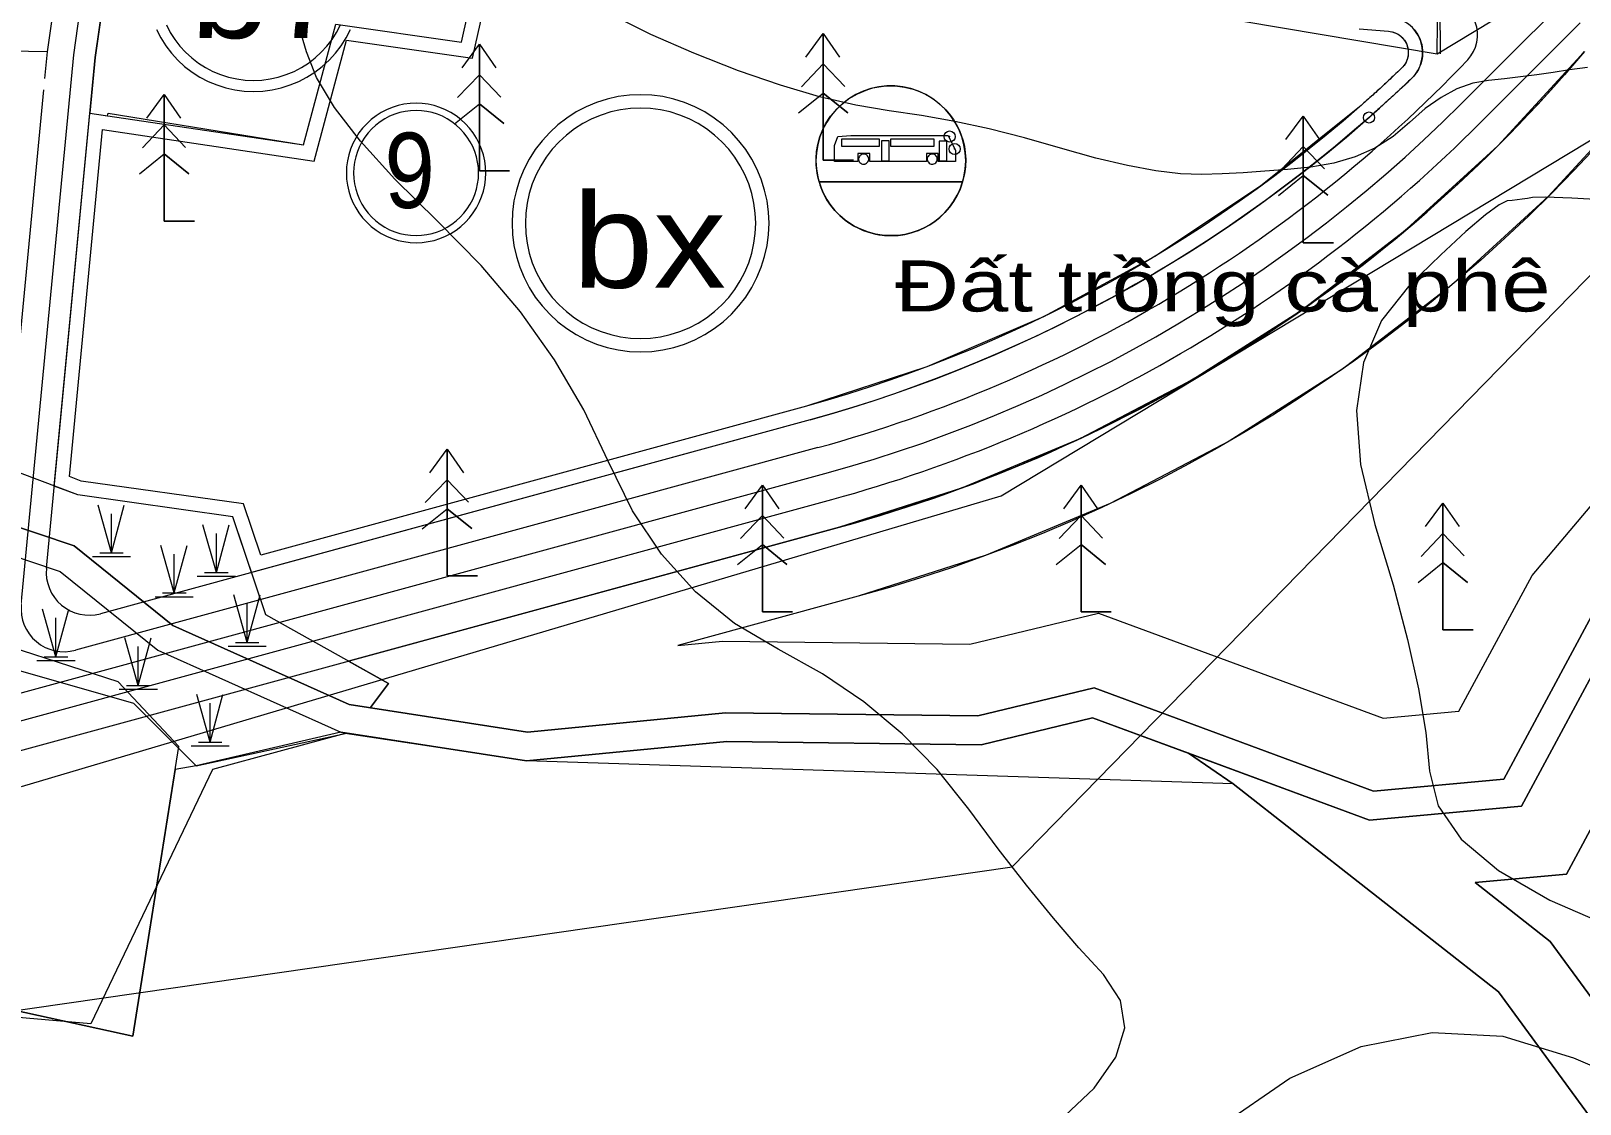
# Model space of a CAD drawing. Header units: metres. Extents: x 532950 to 537618, y 1849954 to 1853119.
# Drawn here: x 535865.4 to 536081.7, y 1851378.8 to 1851528.5 of the extents above; entities that cross this region are included whole.
import ezdxf

# ---------------------------------------------------------------- set-up
doc = ezdxf.new("R2010")
doc.units = ezdxf.units.M
doc.header["$LTSCALE"] = 3.1
doc.header["$PDMODE"] = 32
doc.header["$PDSIZE"] = 1.55
for name, color, linetype, lineweight in [('10', 7, 'Continuous', 13), ('11', 7, 'Continuous', 13), ('12', 7, 'Continuous', 13), ('17', 7, 'Continuous', 13), ('28', 7, 'Continuous', 13), ('38', 7, 'Continuous', 13), ('4', 7, 'Continuous', 13), ('44', 7, 'Continuous', 13), ('48', 7, 'Continuous', 13), ('50', 7, 'Continuous', 13), ('52', 7, 'Continuous', 13), ('53', 7, 'Continuous', 13), ('54', 7, 'Continuous', 13), ('55', 7, 'Continuous', 13), ('58', 7, 'Continuous', 13), ('9', 7, 'Continuous', 13)]:
    doc.layers.add(name, color=color, linetype=linetype, lineweight=lineweight)

msp = doc.modelspace()

# ---------------------------------------------------------------- linework, layer by layer
at = {"layer": '10'}
for points in [[(536089.93, 1851519.13), (536077.22, 1851505.34), (536063.38, 1851492.7), (536048.49, 1851481.29), (536032.69, 1851471.21), (536016.07, 1851462.52), (535998.76, 1851455.3), (535980.9, 1851449.59), (535955.73, 1851442.72), (535961.95, 1851443.32), (535996.46, 1851442.9), (536014.45, 1851447.25), (536054.15, 1851432.59), (536064.74, 1851433.55), (536074.95, 1851452.49), (536094.18, 1851475.21)], [(536083.94, 1851512.34), (536080.85, 1851509.04), (536077.68, 1851505.8), (536074.45, 1851502.63), (536071.15, 1851499.53), (536067.79, 1851496.5), (536064.37, 1851493.53), (536060.88, 1851490.64), (536057.34, 1851487.82), (536053.74, 1851485.08), (536050.08, 1851482.41), (536046.37, 1851479.82), (536042.6, 1851477.31), (536038.78, 1851474.87), (536034.92, 1851472.52), (536031, 1851470.24), (536027.04, 1851468.05), (536023.03, 1851465.94), (536018.98, 1851463.92), (536014.89, 1851461.98), (536010.76, 1851460.12), (536006.6, 1851458.35), (536002.39, 1851456.67), (535998.16, 1851455.07), (535993.89, 1851453.57), (535989.59, 1851452.15), (535985.26, 1851450.82), (535980.9, 1851449.59), (535955.73, 1851442.72), (535961.95, 1851443.32), (535996.46, 1851442.9), (536014.45, 1851447.25), (536054.15, 1851432.59), (536064.74, 1851433.55), (536074.95, 1851452.49), (536094.18, 1851475.21)]]:
    msp.add_lwpolyline(points, dxfattribs=at)
at = {"layer": '11'}
msp.add_line((535867.15, 1851520.25), (535858.98, 1851434.73), dxfattribs=at)
for points in [[(535782.21, 1851413.79), (535976.23, 1851466.71), (535979.68, 1851467.68), (535983.1, 1851468.72), (535986.51, 1851469.82), (535989.9, 1851470.97), (535993.27, 1851472.19), (535996.61, 1851473.47), (535999.93, 1851474.8), (536003.23, 1851476.2), (536006.5, 1851477.65), (536009.74, 1851479.17), (536012.96, 1851480.74), (536016.15, 1851482.36), (536019.31, 1851484.05), (536022.43, 1851485.79), (536025.53, 1851487.59), (536028.59, 1851489.44), (536031.62, 1851491.35), (536034.62, 1851493.31), (536037.58, 1851495.32), (536040.5, 1851497.39), (536043.39, 1851499.51), (536046.24, 1851501.68), (536049.04, 1851503.9), (536051.81, 1851506.17), (536054.54, 1851508.49), (536057.22, 1851510.85), (536059.87, 1851513.27), (536062.46, 1851515.73), (536065.02, 1851518.24), (536085.3, 1851538.52)], [(535867.65, 1851525.56), (535745.13, 1851527.71)]]:
    msp.add_lwpolyline(points, dxfattribs=at)
at = {"layer": '12'}
msp.add_lwpolyline([(536101.59, 1851368.58), (536077.5, 1851401.44), (536067.01, 1851409.66), (536079.75, 1851410.82), (536094.89, 1851438.9), (536102.47, 1851447.86), (536118.99, 1851443.1), (536132.16, 1851443.35), (536136.88, 1851417.29), (536171.68, 1851421.78), (536168.81, 1851444.06), (536208.96, 1851459.92), (536231.33, 1851477.12), (536247.41, 1851496.74), (536253.74, 1851532.17), (536258.92, 1851551.38), (536267.38, 1851562.64), (536295.47, 1851576.77), (536307.71, 1851583.23), (536303.75, 1851437.51), (536305.22, 1851243.54)], dxfattribs=at)
at = {"layer": '17'}
for points in [[(536315.23, 1851241.52), (536313.75, 1851437.42), (536318.18, 1851600.06), (536290.89, 1851585.66), (536260.8, 1851570.52), (536249.77, 1851555.85), (536243.97, 1851534.36), (536238.02, 1851501.06), (536224.33, 1851484.35), (536203.98, 1851468.71), (536166.75, 1851454), (536157.46, 1851453.83), (536160.48, 1851430.42), (536145.02, 1851428.42), (536140.48, 1851453.51), (536120.3, 1851453.13), (536099.01, 1851459.26), (536086.58, 1851444.56), (536073.5, 1851420.29), (536052.27, 1851418.36), (536027.01, 1851427.69), (536033.25, 1851423.42), (536070.25, 1851394.42), (536092.25, 1851364.42)], [(536305.22, 1851243.54), (536303.75, 1851437.51), (536307.71, 1851583.23), (536295.47, 1851576.77), (536267.38, 1851562.64), (536258.92, 1851551.38), (536253.74, 1851532.17), (536247.41, 1851496.74), (536231.33, 1851477.12), (536208.96, 1851459.92), (536168.81, 1851444.06), (536171.68, 1851421.78), (536136.88, 1851417.29), (536132.16, 1851443.35), (536118.99, 1851443.1), (536102.47, 1851447.86), (536094.89, 1851438.9), (536079.75, 1851410.82), (536067.01, 1851409.66), (536077.5, 1851401.44), (536101.59, 1851368.58)], [(536082.29, 1851525.59), (536070.17, 1851512.43), (536056.96, 1851500.37), (536042.76, 1851489.48), (536027.68, 1851479.86), (536011.82, 1851471.57), (535995.31, 1851464.68), (535978.27, 1851459.24), (535909.72, 1851440.54), (535915.3, 1851437.4), (535912.82, 1851434.05), (535934.71, 1851430.65), (535962.37, 1851433.32), (535997.59, 1851432.89), (536013.84, 1851436.81), (536052.81, 1851422.42), (536071, 1851424.08), (536083.26, 1851446.82)], [(536089.93, 1851519.13), (536077.22, 1851505.34), (536063.38, 1851492.7), (536048.49, 1851481.29), (536032.69, 1851471.21), (536016.07, 1851462.52), (535998.76, 1851455.3), (535980.9, 1851449.59), (535955.73, 1851442.72), (535961.95, 1851443.32), (535996.46, 1851442.9), (536014.45, 1851447.25), (536054.15, 1851432.59), (536064.74, 1851433.55), (536074.95, 1851452.49), (536094.18, 1851475.21)]]:
    msp.add_lwpolyline(points, dxfattribs=at)
at = {"layer": '28'}
msp.add_lwpolyline([(536101.59, 1851368.58), (536077.5, 1851401.44), (536067.01, 1851409.66), (536079.75, 1851410.82), (536094.89, 1851438.9), (536102.47, 1851447.86), (536118.99, 1851443.1), (536132.16, 1851443.35), (536136.88, 1851417.29), (536171.68, 1851421.78), (536168.81, 1851444.06), (536208.96, 1851459.92), (536231.33, 1851477.12), (536247.41, 1851496.74), (536253.74, 1851532.17), (536258.92, 1851551.38), (536267.38, 1851562.64), (536295.47, 1851576.77), (536307.71, 1851583.23), (536303.75, 1851437.51), (536305.22, 1851243.54)], dxfattribs=at)
at = {"layer": '38'}
for p, q in [((535993.43, 1851513.89), (535994.45, 1851511.77)), ((535975.42, 1851507.4), (535995.47, 1851507.4))]:
    msp.add_line(p, q, dxfattribs=at)
for points in [[(535974.99, 1851510.35), (535975.05, 1851509.22), (535975.24, 1851508.1), (535975.54, 1851507.01), (535975.96, 1851505.96), (535976.49, 1851504.96), (535977.12, 1851504.02), (535977.86, 1851503.16), (535978.68, 1851502.38), (535979.58, 1851501.7), (535980.55, 1851501.11), (535981.58, 1851500.64), (535982.65, 1851500.28), (535983.75, 1851500.03), (535984.88, 1851499.91), (535986.01, 1851499.91), (535987.14, 1851500.03), (535988.24, 1851500.28), (535989.31, 1851500.64), (535990.34, 1851501.11), (535991.31, 1851501.7), (535992.21, 1851502.38), (535993.03, 1851503.16), (535993.77, 1851504.02), (535994.4, 1851504.96), (535994.93, 1851505.96), (535995.35, 1851507.01), (535995.65, 1851508.1), (535995.84, 1851509.22), (535995.9, 1851510.35), (535995.84, 1851511.48), (535995.65, 1851512.59), (535995.35, 1851513.69), (535994.93, 1851514.74), (535994.4, 1851515.74), (535993.77, 1851516.67), (535993.03, 1851517.54), (535992.21, 1851518.31), (535991.31, 1851519), (535990.34, 1851519.58), (535989.31, 1851520.06), (535988.24, 1851520.42), (535987.14, 1851520.66), (535986.01, 1851520.78), (535984.88, 1851520.78), (535983.75, 1851520.66), (535982.65, 1851520.42), (535981.58, 1851520.06), (535980.55, 1851519.58), (535979.58, 1851519), (535978.68, 1851518.31), (535977.86, 1851517.54), (535977.12, 1851516.67), (535976.49, 1851515.74), (535975.96, 1851514.74), (535975.54, 1851513.69), (535975.24, 1851512.59), (535975.05, 1851511.48)], [(535978.52, 1851518.17), (535979.53, 1851518.97), (535980.77, 1851519.69), (535982.23, 1851520.29), (535982.95, 1851520.5), (535983.77, 1851520.66), (535984.41, 1851520.75), (535985.45, 1851520.8), (535986.39, 1851520.76), (535987.36, 1851520.62), (535988.57, 1851520.32), (535989.19, 1851520.11), (535990.26, 1851519.62), (535990.82, 1851519.31), (535991.67, 1851518.75), (535992.34, 1851518.2), (535993.13, 1851517.43), (535993.6, 1851516.88), (535994.17, 1851516.1), (535994.57, 1851515.45), (535994.98, 1851514.64), (535995.22, 1851514.04), (535995.53, 1851513.11), (535995.71, 1851512.32), (535995.83, 1851511.52), (535995.9, 1851510.56), (535995.86, 1851509.52), (535995.73, 1851508.5), (535995.47, 1851507.4), (535995.06, 1851506.25), (535994.72, 1851505.53), (535994.21, 1851504.65), (535993.63, 1851503.85), (535992.98, 1851503.11), (535992.3, 1851502.45), (535991.57, 1851501.88), (535990.89, 1851501.43), (535989.99, 1851500.94), (535989.24, 1851500.61), (535988.26, 1851500.28), (535987.38, 1851500.08), (535986.45, 1851499.94), (535985.45, 1851499.9), (535984.56, 1851499.93), (535983.3, 1851500.12), (535982.2, 1851500.41), (535980.93, 1851500.92), (535980.22, 1851501.29), (535979.09, 1851502.05), (535978.31, 1851502.71), (535977.63, 1851503.4), (535977.06, 1851504.11), (535976.52, 1851504.91), (535976.01, 1851505.85), (535975.7, 1851506.57), (535975.28, 1851507.91), (535975.14, 1851508.62), (535975.01, 1851509.8), (535975, 1851510.71), (535975.07, 1851511.63), (535975.25, 1851512.63), (535975.55, 1851513.7), (535975.95, 1851514.71), (535976.34, 1851515.48), (535977.04, 1851516.56), (535977.7, 1851517.37)], [(535978.55, 1851513.37), (535978.55, 1851512.37), (535983.84, 1851512.37), (535983.84, 1851513.37)], [(535984.12, 1851513.11), (535984.12, 1851510.34), (535985.2, 1851510.34), (535985.2, 1851513.11)], [(535985.39, 1851513.37), (535985.39, 1851512.37), (535991.49, 1851512.37), (535991.49, 1851513.37)], [(535992.21, 1851513.1), (535992.21, 1851510.34), (535993.28, 1851510.34), (535993.28, 1851513.1)], [(535981.91, 1851509.92), (535982.04, 1851509.99), (535982.16, 1851510.09), (535982.25, 1851510.2), (535982.31, 1851510.34), (535982.35, 1851510.48), (535982.35, 1851510.63), (535982.33, 1851510.77), (535982.27, 1851510.91), (535982.19, 1851511.03), (535982.08, 1851511.14), (535981.95, 1851511.21), (535981.81, 1851511.26), (535981.66, 1851511.28), (535981.52, 1851511.27), (535981.37, 1851511.22), (535981.25, 1851511.15), (535981.13, 1851511.05), (535981.05, 1851510.93), (535980.98, 1851510.8), (535980.95, 1851510.65), (535980.95, 1851510.5), (535980.98, 1851510.36), (535981.04, 1851510.22), (535981.13, 1851510.1), (535981.24, 1851510.01), (535981.37, 1851509.93), (535981.51, 1851509.89), (535981.66, 1851509.87), (535981.81, 1851509.89), (535981.81, 1851509.89), (535981.81, 1851509.89), (535981.82, 1851509.89), (535981.82, 1851509.89), (535981.83, 1851509.9), (535981.83, 1851509.9), (535981.83, 1851509.9), (535981.84, 1851509.9), (535981.84, 1851509.9), (535981.84, 1851509.9), (535981.85, 1851509.9), (535981.85, 1851509.9), (535981.85, 1851509.9), (535981.86, 1851509.9), (535981.86, 1851509.91), (535981.86, 1851509.91), (535981.87, 1851509.91), (535981.87, 1851509.91), (535981.88, 1851509.91), (535981.88, 1851509.91), (535981.88, 1851509.91), (535981.89, 1851509.91), (535981.89, 1851509.92), (535981.89, 1851509.92), (535981.9, 1851509.92), (535981.9, 1851509.92), (535981.9, 1851509.92), (535981.91, 1851509.92)], [(535991.31, 1851509.88), (535991.46, 1851509.91), (535991.59, 1851509.97), (535991.71, 1851510.06), (535991.81, 1851510.18), (535991.88, 1851510.31), (535991.92, 1851510.45), (535991.93, 1851510.6), (535991.91, 1851510.74), (535991.86, 1851510.88), (535991.78, 1851511.01), (535991.68, 1851511.12), (535991.56, 1851511.2), (535991.42, 1851511.25), (535991.27, 1851511.28), (535991.12, 1851511.27), (535990.98, 1851511.23), (535990.85, 1851511.17), (535990.73, 1851511.07), (535990.64, 1851510.96), (535990.57, 1851510.83), (535990.53, 1851510.68), (535990.53, 1851510.53), (535990.55, 1851510.39), (535990.61, 1851510.25), (535990.69, 1851510.13), (535990.8, 1851510.02), (535990.92, 1851509.94), (535991.06, 1851509.89), (535991.21, 1851509.87), (535991.21, 1851509.87), (535991.22, 1851509.87), (535991.22, 1851509.87), (535991.22, 1851509.87), (535991.23, 1851509.87), (535991.23, 1851509.87), (535991.23, 1851509.87), (535991.24, 1851509.87), (535991.24, 1851509.87), (535991.24, 1851509.87), (535991.25, 1851509.87), (535991.25, 1851509.87), (535991.26, 1851509.87), (535991.26, 1851509.87), (535991.26, 1851509.87), (535991.27, 1851509.87), (535991.27, 1851509.87), (535991.27, 1851509.87), (535991.28, 1851509.88), (535991.28, 1851509.88), (535991.28, 1851509.88), (535991.29, 1851509.88), (535991.29, 1851509.88), (535991.29, 1851509.88), (535991.3, 1851509.88), (535991.3, 1851509.88), (535991.3, 1851509.88), (535991.31, 1851509.88)], [(535994.21, 1851504.65), (535994.72, 1851505.53), (535995.06, 1851506.25), (535995.47, 1851507.4), (535975.44, 1851507.4), (535975.7, 1851506.57), (535976.01, 1851505.85), (535976.52, 1851504.91), (535977.06, 1851504.11), (535977.63, 1851503.4), (535978.31, 1851502.71), (535979.09, 1851502.05), (535980.22, 1851501.29), (535980.93, 1851500.92), (535982.2, 1851500.41), (535983.3, 1851500.12), (535984.56, 1851499.93), (535985.45, 1851499.9), (535986.45, 1851499.94), (535987.38, 1851500.08), (535988.26, 1851500.28), (535989.24, 1851500.61), (535989.99, 1851500.94), (535990.89, 1851501.43), (535991.57, 1851501.88), (535992.3, 1851502.45), (535992.98, 1851503.11), (535993.63, 1851503.85)], [(535994.21, 1851504.65), (535994.72, 1851505.53), (535995.06, 1851506.25), (535995.47, 1851507.4), (535975.44, 1851507.4), (535975.7, 1851506.57), (535976.01, 1851505.85), (535976.52, 1851504.91), (535977.06, 1851504.11), (535977.63, 1851503.4), (535978.31, 1851502.71), (535979.09, 1851502.05), (535980.22, 1851501.29), (535980.93, 1851500.92), (535982.2, 1851500.41), (535983.3, 1851500.12), (535984.56, 1851499.93), (535985.45, 1851499.9), (535986.45, 1851499.94), (535987.38, 1851500.08), (535988.26, 1851500.28), (535989.24, 1851500.61), (535989.99, 1851500.94), (535990.89, 1851501.43), (535991.57, 1851501.88), (535992.3, 1851502.45), (535992.98, 1851503.11), (535993.63, 1851503.85)]]:
    msp.add_lwpolyline(points, close=True, dxfattribs=at)
for points in [[(535980.83, 1851510.26), (535977.57, 1851510.26), (535977.57, 1851512.47), (535978.05, 1851513.73), (535979.85, 1851513.89), (535993.43, 1851513.89)], [(535994.45, 1851511.77), (535994.45, 1851510.26), (535992.07, 1851510.26), (535992.07, 1851511.36), (535990.4, 1851511.36), (535990.4, 1851510.26), (535982.5, 1851510.26), (535982.5, 1851511.36), (535980.83, 1851511.36), (535980.83, 1851510.26)]]:
    msp.add_lwpolyline(points, dxfattribs=at)
for p in [(535993.65, 1851513.73), (535994.34, 1851511.99)]:
    msp.add_point(p, dxfattribs=at)
at = {"layer": '4'}
for points in [[(535840.75, 1851462.72), (535869.5, 1851453.04), (535883.1, 1851442.07), (535908.67, 1851430.64), (535934.6, 1851426.62), (535962.54, 1851429.31), (535998.04, 1851428.88), (536013.59, 1851432.64), (536052.27, 1851418.36), (536073.5, 1851420.29), (536086.58, 1851444.56), (536099.01, 1851459.26), (536120.3, 1851453.13), (536166.75, 1851454), (536203.98, 1851468.71), (536224.33, 1851484.35), (536238.02, 1851501.06), (536243.97, 1851534.36), (536249.77, 1851555.85), (536260.8, 1851570.52), (536290.89, 1851585.66), (536318.18, 1851600.06), (536316.31, 1851603.6), (536318.18, 1851600.06)], [(536221.53, 1851487.24), (536201.99, 1851472.22), (536183.97, 1851465.11), (536165.95, 1851457.99), (536143.39, 1851457.56), (536120.83, 1851457.14), (536097.63, 1851463.82), (536083.26, 1851446.82), (536071, 1851424.08), (536052.81, 1851422.42), (536033.32, 1851429.62), (536013.84, 1851436.81), (535997.59, 1851432.89), (535962.37, 1851433.32), (535934.71, 1851430.65), (535909.81, 1851434.51), (535885.21, 1851445.51), (535871.45, 1851456.61), (535841.38, 1851466.73)]]:
    msp.add_lwpolyline(points, dxfattribs=at)
at = {"layer": '44'}
msp.add_lwpolyline([(535773.25, 1850864.92), (535903.25, 1850946.42), (536051.25, 1851044.92), (536162.74, 1851108.23), (536172.75, 1851158.92), (536191.19, 1851197.2), (536105.25, 1851238.42), (536081.75, 1851256.92), (536085.25, 1851276.42), (536099.25, 1851330.92), (536092.25, 1851364.42), (536070.25, 1851394.42), (536033.25, 1851423.42), (536027.01, 1851427.69), (536013.59, 1851432.64), (535998.04, 1851428.88), (535962.54, 1851429.31), (535934.6, 1851426.62), (535908.67, 1851430.64), (535888.47, 1851425.95), (535885.54, 1851425.42), (535879.64, 1851388.24), (535843.04, 1851396.21)], dxfattribs=at)
at = {"layer": '48'}
for points in [[(535864.1, 1851423.04), (536000.85, 1851463.59), (536121.01, 1851536.11), (536159.04, 1851583.93), (536135.62, 1851789.72), (535515.37, 1851926.72)], [(536050.8, 1851528.73), (536054.91, 1851528.43), (536055.17, 1851528.39), (536055.43, 1851528.34), (536055.68, 1851528.26), (536055.93, 1851528.16), (536056.17, 1851528.04), (536056.39, 1851527.9), (536056.6, 1851527.74), (536056.8, 1851527.56), (536056.98, 1851527.36), (536057.14, 1851527.15), (536057.28, 1851526.93), (536057.41, 1851526.69), (536057.51, 1851526.44), (536057.58, 1851526.19), (536057.64, 1851525.93), (536057.67, 1851525.67), (536057.68, 1851525.4), (536057.67, 1851525.14), (536057.63, 1851524.87), (536057.57, 1851524.61), (536057.48, 1851524.36), (536057.38, 1851524.12), (536057.25, 1851523.88), (536057.1, 1851523.66), (536056.94, 1851523.46), (536056.75, 1851523.26), (536053.84, 1851520.54), (536050.87, 1851517.88), (536037.07, 1851506.8), (536022.32, 1851497.01), (536006.75, 1851488.59), (535990.49, 1851481.61), (535973.66, 1851476.12), (535897.49, 1851455.34), (535895.08, 1851462.47), (535872.43, 1851465.67), (535870.79, 1851466.29), (535875.41, 1851514.7), (535904.93, 1851510.31), (535909.45, 1851527.18), (535927.04, 1851524.64), (535931.92, 1851546.36)], [(535875.41, 1851514.7), (535904.93, 1851510.31), (535909.45, 1851527.18), (535927.04, 1851524.64), (535931.92, 1851546.36)], [(536050.8, 1851528.73), (536054.91, 1851528.43), (536055.14, 1851528.4), (536055.38, 1851528.35), (536055.61, 1851528.29), (536055.83, 1851528.21), (536056.05, 1851528.11), (536056.25, 1851527.99), (536056.45, 1851527.86), (536056.64, 1851527.71), (536056.81, 1851527.55), (536056.97, 1851527.37), (536057.12, 1851527.18), (536057.25, 1851526.98), (536057.37, 1851526.77), (536057.46, 1851526.56), (536057.54, 1851526.33), (536057.61, 1851526.1), (536057.65, 1851525.87), (536057.68, 1851525.63), (536057.68, 1851525.39), (536057.67, 1851525.15), (536057.64, 1851524.92), (536057.59, 1851524.68), (536057.52, 1851524.46), (536057.43, 1851524.23), (536057.33, 1851524.02), (536057.21, 1851523.81), (536057.07, 1851523.62), (536056.92, 1851523.44), (536056.75, 1851523.26), (536056.55, 1851523.07), (536056.35, 1851522.88), (536056.15, 1851522.7), (536055.96, 1851522.51), (536055.75, 1851522.32), (536055.55, 1851522.13), (536055.35, 1851521.94), (536055.15, 1851521.75), (536054.95, 1851521.57), (536054.75, 1851521.38), (536054.55, 1851521.19), (536054.35, 1851521.01), (536054.14, 1851520.82), (536053.94, 1851520.63), (536053.74, 1851520.45), (536053.54, 1851520.26), (536053.33, 1851520.08), (536053.13, 1851519.89), (536052.93, 1851519.71), (536052.72, 1851519.52), (536052.52, 1851519.34), (536052.31, 1851519.16), (536052.11, 1851518.97), (536051.9, 1851518.79), (536051.7, 1851518.61), (536051.49, 1851518.43), (536051.29, 1851518.24), (536051.08, 1851518.06), (536050.87, 1851517.88), (536048.57, 1851515.88), (536046.23, 1851513.92), (536043.86, 1851511.99), (536041.46, 1851510.11), (536039.03, 1851508.26), (536036.58, 1851506.44)], [(536036.58, 1851506.44), (536034.09, 1851504.67), (536031.58, 1851502.93), (536029.04, 1851501.24), (536026.48, 1851499.58), (536023.89, 1851497.96), (536021.27, 1851496.39), (536018.63, 1851494.85), (536015.97, 1851493.36), (536013.29, 1851491.91), (536010.58, 1851490.5), (536007.85, 1851489.13), (536005.1, 1851487.8), (536002.33, 1851486.52), (535999.54, 1851485.28), (535996.73, 1851484.08), (535993.9, 1851482.93), (535991.06, 1851481.82), (535988.2, 1851480.76), (535985.32, 1851479.74), (535982.43, 1851478.77), (535979.52, 1851477.84), (535976.6, 1851476.96), (535973.66, 1851476.12), (535897.49, 1851455.34), (535895.08, 1851462.47), (535872.43, 1851465.67), (535870.79, 1851466.29), (535875.41, 1851514.7)]]:
    msp.add_lwpolyline(points, dxfattribs=at)
at = {"layer": '50'}
msp.add_lwpolyline([(535877.78, 1851548.67), (535874.36, 1851524.76), (535873.62, 1851516.99), (535876.1, 1851516.62), (535876.2, 1851516.99), (535903.46, 1851512.55), (535907.98, 1851529.42), (535925.49, 1851526.88), (535929.95, 1851546.71)], dxfattribs=at)
at = {"layer": '52'}
for p, q in [((535871.38, 1851525.11), (535875.24, 1851552.14)), ((536067.67, 1851515.59), (536081.65, 1851529.57)), ((535864.06, 1851448.42), (535871.38, 1851525.11)), ((535975.24, 1851470.33), (535871.61, 1851442.06)), ((535783.89, 1851410.36), (535977.22, 1851463.09))]:
    msp.add_line(p, q, dxfattribs=at)
for centre, radius, start, end in [((536062.36, 1851527.87), 5, 316.2731, 85.707), ((535922.95, 1851661.22), 197.92, 285.3212, 316.2731), ((535923.6, 1851659.66), 203.75, 285.2579, 315), ((535870.03, 1851447.85), 6, 174.5475, 285.2579)]:
    msp.add_arc(centre, radius, start, end, dxfattribs=at)
at = {"layer": '53'}
for p, q in [((535874.36, 1851524.76), (535877.78, 1851548.67)), ((535867.56, 1851453.52), (535874.36, 1851524.76)), ((535974.19, 1851474.19), (535875.11, 1851447.16)), ((535785.68, 1851406.7), (535978.27, 1851459.24))]:
    msp.add_line(p, q, dxfattribs=at)
for points in [[(535877.78, 1851548.67), (535874.36, 1851524.76), (535873.62, 1851516.99), (535903.46, 1851512.55), (535907.98, 1851529.42), (535925.49, 1851526.88), (535929.95, 1851546.71)], [(535873.62, 1851516.99), (535903.46, 1851512.55), (535907.98, 1851529.42), (535925.49, 1851526.88), (535929.95, 1851546.71)], [(536058.5, 1851528.66), (536058.75, 1851528.35), (536058.96, 1851528.01), (536059.16, 1851527.67), (536059.32, 1851527.3), (536059.45, 1851526.93), (536059.56, 1851526.55), (536059.63, 1851526.16), (536059.67, 1851525.76), (536059.68, 1851525.36), (536059.66, 1851524.97), (536059.61, 1851524.57), (536059.52, 1851524.19), (536059.41, 1851523.8), (536059.26, 1851523.43), (536059.09, 1851523.08), (536058.89, 1851522.73), (536058.66, 1851522.41), (536058.41, 1851522.1), (536058.13, 1851521.82), (536057.93, 1851521.63), (536057.73, 1851521.43), (536057.53, 1851521.24), (536057.33, 1851521.05), (536057.13, 1851520.86), (536056.92, 1851520.67), (536056.72, 1851520.48)], [(536082.29, 1851525.59), (536079.47, 1851522.32), (536076.58, 1851519.11), (536073.63, 1851515.96), (536070.61, 1851512.87), (536067.52, 1851509.84), (536064.38, 1851506.88), (536061.17, 1851503.99), (536057.9, 1851501.16), (536054.58, 1851498.4), (536051.2, 1851495.72), (536047.76, 1851493.1)], [(536056.72, 1851520.48), (536056.52, 1851520.29), (536056.31, 1851520.1), (536056.11, 1851519.91), (536055.91, 1851519.73), (536055.7, 1851519.54), (536055.5, 1851519.35), (536055.29, 1851519.16), (536055.09, 1851518.97), (536054.88, 1851518.79), (536054.68, 1851518.6), (536054.47, 1851518.41), (536054.27, 1851518.23), (536054.06, 1851518.04), (536053.86, 1851517.85), (536053.65, 1851517.67), (536053.44, 1851517.48), (536053.23, 1851517.3), (536053.03, 1851517.11), (536052.82, 1851516.93), (536052.61, 1851516.74), (536052.4, 1851516.56), (536052.2, 1851516.38), (536049.86, 1851514.36), (536047.5, 1851512.38), (536045.11, 1851510.43), (536042.68, 1851508.52), (536040.23, 1851506.65), (536037.75, 1851504.82), (536035.24, 1851503.03), (536032.7, 1851501.28), (536030.14, 1851499.56), (536027.55, 1851497.89), (536024.93, 1851496.26), (536022.29, 1851494.67), (536019.62, 1851493.11), (536016.94, 1851491.61), (536014.22, 1851490.14), (536011.49, 1851488.71), (536008.73, 1851487.33), (536005.95, 1851485.99), (536003.15, 1851484.7), (536000.33, 1851483.44), (535997.5, 1851482.24), (535994.64, 1851481.07), (535991.77, 1851479.95), (535988.88, 1851478.88), (535985.97, 1851477.85), (535983.05, 1851476.87), (535980.11, 1851475.93), (535977.16, 1851475.04), (535974.19, 1851474.19), (535896.2, 1851452.92), (535893.58, 1851460.67), (535871.93, 1851463.73), (535868.65, 1851464.96), (535873.62, 1851516.99)], [(536047.76, 1851493.1), (536044.27, 1851490.55), (536040.73, 1851488.08), (536037.14, 1851485.68), (536033.49, 1851483.36), (536029.8, 1851481.11), (536026.07, 1851478.94), (536022.29, 1851476.85), (536018.47, 1851474.84), (536014.6, 1851472.91), (536010.7, 1851471.05), (536006.76, 1851469.28), (536002.78, 1851467.6), (535998.77, 1851465.99), (535994.73, 1851464.47), (535990.66, 1851463.03), (535986.56, 1851461.68), (535982.43, 1851460.42), (535978.27, 1851459.24), (535909.72, 1851440.54), (535915.3, 1851437.4), (535912.82, 1851434.05), (535934.71, 1851430.65), (535962.37, 1851433.32), (535997.59, 1851432.89), (536013.84, 1851436.81), (536052.81, 1851422.42), (536071, 1851424.08), (536083.26, 1851446.82)]]:
    msp.add_lwpolyline(points, dxfattribs=at)
for centre, radius, start, end in [((536054.68, 1851525.43), 5, 313.654, 85.707), ((535923.6, 1851659.66), 207.75, 285.2579, 319.8069), ((535921.24, 1851665.3), 198.31, 285.4863, 313.654), ((535873.53, 1851452.95), 6, 174.5475, 285.2579)]:
    msp.add_arc(centre, radius, start, end, dxfattribs=at)
msp.add_point((536052.2, 1851516.38), dxfattribs=at)
at = {"layer": '54'}
msp.add_lwpolyline([(535873.54, 1851566.74), (535867.65, 1851525.56), (535867.3, 1851521.81)], dxfattribs=at)
at = {"layer": '55'}
for p, q in [((536061.7, 1851525.26), (536110.63, 1851554.83)), ((536061.7, 1851525.26), (536110.63, 1851554.83)), ((535928.02, 1851526.59), (535928.02, 1851508.92)), ((535976.02, 1851528.09), (535976.02, 1851510.42)), ((535924.96, 1851519.15), (535928.02, 1851522.35)), ((535931, 1851519.21), (535928.02, 1851522.35)), ((535972.96, 1851520.65), (535976.02, 1851523.85)), ((535979, 1851520.71), (535976.02, 1851523.85)), ((535884.02, 1851519.59), (535884.02, 1851501.92)), ((535972.54, 1851517.02), (535976.02, 1851519.8)), ((535979.43, 1851517.03), (535976.02, 1851519.8)), ((535924.54, 1851515.52), (535928.02, 1851518.3)), ((535931.43, 1851515.53), (535928.02, 1851518.3)), ((535880.96, 1851512.15), (535884.02, 1851515.35)), ((535887, 1851512.21), (535884.02, 1851515.35)), ((536043.02, 1851516.59), (536043.02, 1851498.92)), ((535880.54, 1851508.52), (535884.02, 1851511.3)), ((535887.43, 1851508.53), (535884.02, 1851511.3)), ((536039.96, 1851509.15), (536043.02, 1851512.35)), ((536046, 1851509.21), (536043.02, 1851512.35)), ((535928.02, 1851508.92), (535932.22, 1851508.92)), ((535976.02, 1851510.42), (535980.22, 1851510.42)), ((536039.54, 1851505.52), (536043.02, 1851508.3)), ((536046.43, 1851505.53), (536043.02, 1851508.3)), ((535884.02, 1851501.92), (535888.22, 1851501.92)), ((536043.02, 1851498.92), (536047.22, 1851498.92)), ((535923.52, 1851470.09), (535923.52, 1851452.42)), ((535920.46, 1851462.65), (535923.52, 1851465.85)), ((535926.5, 1851462.71), (535923.52, 1851465.85)), ((535967.52, 1851465.09), (535967.52, 1851447.42)), ((536012.02, 1851465.09), (536012.02, 1851447.42)), ((535876.65, 1851455.64), (535874.79, 1851462.29)), ((535876.65, 1851455.64), (535878.44, 1851462.29)), ((535920.04, 1851459.02), (535923.52, 1851461.8)), ((535926.93, 1851459.03), (535923.52, 1851461.8)), ((536062.52, 1851462.59), (536062.52, 1851444.92)), ((535876.65, 1851455.64), (535876.65, 1851461.07)), ((535891.29, 1851452.92), (535889.42, 1851459.56)), ((535891.29, 1851452.92), (535893.07, 1851459.56)), ((535964.46, 1851457.65), (535967.52, 1851460.85)), ((535970.5, 1851457.71), (535967.52, 1851460.85)), ((536008.96, 1851457.65), (536012.02, 1851460.85)), ((536015, 1851457.71), (536012.02, 1851460.85)), ((535891.29, 1851452.92), (535891.29, 1851458.35)), ((536059.46, 1851455.15), (536062.52, 1851458.35)), ((536065.5, 1851455.21), (536062.52, 1851458.35)), ((535873.98, 1851455.13), (535879.32, 1851455.13)), ((535875.01, 1851455.64), (535878.3, 1851455.64)), ((535885.4, 1851450.05), (535883.54, 1851456.69)), ((535885.4, 1851450.05), (535887.19, 1851456.69)), ((535885.4, 1851450.05), (535885.4, 1851455.48)), ((535964.04, 1851454.02), (535967.52, 1851456.8)), ((535970.93, 1851454.03), (535967.52, 1851456.8)), ((536008.54, 1851454.02), (536012.02, 1851456.8)), ((536015.43, 1851454.03), (536012.02, 1851456.8)), ((535889.64, 1851452.92), (535892.93, 1851452.92)), ((536059.04, 1851451.52), (536062.52, 1851454.3)), ((536065.93, 1851451.53), (536062.52, 1851454.3)), ((535888.61, 1851452.4), (535893.95, 1851452.4)), ((535923.52, 1851452.42), (535927.72, 1851452.42)), ((535882.73, 1851449.53), (535888.07, 1851449.53)), ((535883.76, 1851450.05), (535887.05, 1851450.05)), ((535895.59, 1851443.16), (535893.73, 1851449.81)), ((535895.59, 1851443.16), (535897.38, 1851449.81)), ((535895.59, 1851443.16), (535895.59, 1851448.59)), ((535868.9, 1851441.16), (535867.04, 1851447.8)), ((535868.9, 1851441.16), (535870.69, 1851447.8)), ((535868.9, 1851441.16), (535868.9, 1851446.59)), ((535967.52, 1851447.42), (535971.72, 1851447.42)), ((536012.02, 1851447.42), (536016.22, 1851447.42)), ((536062.52, 1851444.92), (536066.72, 1851444.92)), ((535880.38, 1851437.14), (535878.52, 1851443.79)), ((535880.38, 1851437.14), (535882.17, 1851443.79)), ((535880.38, 1851437.14), (535880.38, 1851442.57)), ((535892.92, 1851442.65), (535898.26, 1851442.65)), ((535893.95, 1851443.16), (535897.24, 1851443.16)), ((535866.23, 1851440.64), (535871.57, 1851440.64)), ((535867.26, 1851441.16), (535870.55, 1851441.16)), ((535877.71, 1851436.63), (535883.05, 1851436.63)), ((535878.74, 1851437.14), (535882.03, 1851437.14)), ((535890.43, 1851429.25), (535888.56, 1851435.9)), ((535890.43, 1851429.25), (535892.21, 1851435.9)), ((535890.43, 1851429.25), (535890.43, 1851434.68)), ((535887.75, 1851428.74), (535893.09, 1851428.74)), ((535888.78, 1851429.25), (535892.07, 1851429.25))]:
    msp.add_line(p, q, dxfattribs=at)
msp.add_lwpolyline([(534435.03, 1852302.36), (534325.72, 1852049.19), (534353.84, 1851932.14), (534451.76, 1851760.49), (534494.46, 1851609.32), (534521.83, 1851454.43), (534874.06, 1851297.73), (534980.01, 1851227.29), (535025.25, 1851130.42), (535137.96, 1851046.53), (535351.9, 1851022.3), (535580.64, 1851242.44), (535635.18, 1851288.02), (535713.41, 1851370.26), (536002.4, 1851411.83), (536158.14, 1851571.22), (536125.75, 1851798.92), (536134.25, 1851845.92), (534499.31, 1852312.5)], close=True, dxfattribs=at)
for points in [[(535841.38, 1851466.73), (535871.45, 1851456.61), (535885.21, 1851445.51), (535909.81, 1851434.51), (535934.71, 1851430.65), (535962.37, 1851433.32), (535997.59, 1851432.89), (536013.84, 1851436.81), (536052.81, 1851422.42), (536071, 1851424.08), (536083.26, 1851446.82), (536097.63, 1851463.82), (536120.83, 1851457.14), (536165.95, 1851457.99), (536201.99, 1851472.22), (536221.53, 1851487.24), (536234.27, 1851502.79), (536240.06, 1851535.23), (536246.11, 1851557.63), (536258.16, 1851573.68), (536289.06, 1851589.21), (536316.31, 1851603.6)], [(535840.75, 1851462.72), (535869.5, 1851453.04), (535883.1, 1851442.07), (535908.67, 1851430.64), (535934.6, 1851426.62), (535962.54, 1851429.31), (535998.04, 1851428.88), (536013.59, 1851432.64), (536052.27, 1851418.36), (536073.5, 1851420.29), (536086.58, 1851444.56), (536099.01, 1851459.26), (536120.3, 1851453.13), (536166.75, 1851454), (536203.98, 1851468.71), (536224.33, 1851484.35), (536238.02, 1851501.06), (536243.97, 1851534.36), (536249.77, 1851555.85), (536260.8, 1851570.52), (536290.89, 1851585.66), (536318.18, 1851600.06)], [(535984.18, 1851538.11), (536018.25, 1851532.55), (536061.7, 1851525.26)], [(536061.7, 1851525.26), (536061.85, 1851538.42), (536062.02, 1851538.42), (536062.13, 1851525.26)], [(536082.68, 1851523.35), (536080.2, 1851523.04), (536077.9, 1851522.68), (536075.62, 1851522.34), (536073.36, 1851522.05), (536071.11, 1851521.79), (536068.89, 1851521.56), (536066.67, 1851521.15), (536064.46, 1851520.36), (536062.25, 1851519.19), (536060.05, 1851517.63), (536057.85, 1851515.68), (536055.55, 1851513.72), (536053.02, 1851512.12), (536050.26, 1851510.88), (536047.28, 1851510), (536044.07, 1851509.47), (536040.8, 1851509.15), (536037.65, 1851508.89), (536034.61, 1851508.68), (536031.69, 1851508.53), (536028.88, 1851508.43), (536025.88, 1851508.53), (536022.42, 1851508.94), (536018.47, 1851509.68), (536014.05, 1851510.73), (536009.15, 1851512.11), (536004.08, 1851513.55), (535999.15, 1851514.79), (535994.36, 1851515.83), (535989.71, 1851516.68), (535985.19, 1851517.33), (535980.54, 1851518.09), (535975.49, 1851519.27), (535970.05, 1851520.88), (535964.2, 1851522.91), (535957.96, 1851525.36), (535951.95, 1851527.98), (535946.81, 1851530.5)], [(535945.97, 1851468.43), (535942.58, 1851475.62), (535938.5, 1851482.57), (535933.73, 1851489.28), (535928.27, 1851495.74), (535922.13, 1851501.97), (535916.21, 1851507.79), (535911.43, 1851513.07), (535907.78, 1851517.78), (535905.26, 1851521.95), (535903.87, 1851525.56), (535902.95, 1851528.71)], [(535925.59, 1851523.3), (535928.02, 1851526.59), (535930.29, 1851523.3)], [(535925.59, 1851523.3), (535928.02, 1851526.59), (535930.29, 1851523.3)], [(535932.22, 1851508.92), (535928.02, 1851508.92), (535928.02, 1851526.59)], [(535973.59, 1851524.8), (535976.02, 1851528.09), (535978.29, 1851524.8)], [(535973.59, 1851524.8), (535976.02, 1851528.09), (535978.29, 1851524.8)], [(535980.22, 1851510.42), (535976.02, 1851510.42), (535976.02, 1851528.09)], [(535924.96, 1851519.15), (535928.02, 1851522.35), (535931, 1851519.21)], [(535972.96, 1851520.65), (535976.02, 1851523.85), (535979, 1851520.71)], [(535881.59, 1851516.3), (535884.02, 1851519.59), (535886.29, 1851516.3)], [(535881.59, 1851516.3), (535884.02, 1851519.59), (535886.29, 1851516.3)], [(535888.22, 1851501.92), (535884.02, 1851501.92), (535884.02, 1851519.59)], [(535972.54, 1851517.02), (535976.02, 1851519.8), (535979.43, 1851517.03)], [(535924.54, 1851515.52), (535928.02, 1851518.3), (535931.43, 1851515.53)], [(535880.96, 1851512.15), (535884.02, 1851515.35), (535887, 1851512.21)], [(536040.59, 1851513.3), (536043.02, 1851516.59), (536045.29, 1851513.3)], [(536040.59, 1851513.3), (536043.02, 1851516.59), (536045.29, 1851513.3)], [(536047.22, 1851498.92), (536043.02, 1851498.92), (536043.02, 1851516.59)], [(535880.54, 1851508.52), (535884.02, 1851511.3), (535887.43, 1851508.53)], [(536039.96, 1851509.15), (536043.02, 1851512.35), (536046, 1851509.21)], [(536039.54, 1851505.52), (536043.02, 1851508.3), (536046.43, 1851505.53)], [(536086.25, 1851504.82), (536080.51, 1851505.12), (536076.77, 1851505.25), (536075.04, 1851505.21), (536074.31, 1851505.1), (536073.59, 1851504.99), (536072.87, 1851504.9), (536072.16, 1851504.82), (536071.46, 1851504.75), (536070.35, 1851504.22), (536068.44, 1851502.8), (536065.73, 1851500.46), (536062.21, 1851497.22), (536057.89, 1851493.06), (536053.92, 1851488.04), (536051.44, 1851482.18), (536050.47, 1851475.49), (536051, 1851467.96), (536053.03, 1851459.6), (536055.56, 1851451.2), (536057.58, 1851443.56), (536059.1, 1851436.68), (536060.11, 1851430.56), (536060.62, 1851425.21), (536061.86, 1851420.35), (536065.08, 1851415.72), (536070.27, 1851411.33), (536077.43, 1851407.17), (536086.56, 1851403.25)], [(535912.82, 1851434.05), (535915.3, 1851437.4), (535898.2, 1851447.01), (535893.58, 1851460.67), (535871.93, 1851463.73), (535844.99, 1851473.9), (535832.17, 1851478.76), (535801.55, 1851476.4), (535770.26, 1851484.49), (535757.47, 1851476.06), (535744.68, 1851467.64), (535732.79, 1851468.26), (535712.02, 1851464.23)], [(535921.09, 1851466.8), (535923.52, 1851470.09), (535925.79, 1851466.8)], [(535921.09, 1851466.8), (535923.52, 1851470.09), (535925.79, 1851466.8)], [(535927.72, 1851452.42), (535923.52, 1851452.42), (535923.52, 1851470.09)], [(536008.96, 1851376.38), (536013.82, 1851380.95), (536016.87, 1851385.28), (536018.11, 1851389.36), (536017.52, 1851393.2), (536015.11, 1851396.81), (536011.71, 1851400.52), (536008.13, 1851404.68), (536004.37, 1851409.3), (536000.43, 1851414.37), (535996.32, 1851419.9), (535991.89, 1851425.4), (535987.02, 1851430.38), (535981.69, 1851434.84), (535975.92, 1851438.79), (535969.7, 1851442.22), (535963.6, 1851445.81), (535958.18, 1851450.22), (535953.43, 1851455.46), (535949.36, 1851461.53), (535945.97, 1851468.43)], [(535920.46, 1851462.65), (535923.52, 1851465.85), (535926.5, 1851462.71)], [(535965.09, 1851461.8), (535967.52, 1851465.09), (535969.79, 1851461.8)], [(535965.09, 1851461.8), (535967.52, 1851465.09), (535969.79, 1851461.8)], [(535971.72, 1851447.42), (535967.52, 1851447.42), (535967.52, 1851465.09)], [(536009.59, 1851461.8), (536012.02, 1851465.09), (536014.29, 1851461.8)], [(536009.59, 1851461.8), (536012.02, 1851465.09), (536014.29, 1851461.8)], [(536016.22, 1851447.42), (536012.02, 1851447.42), (536012.02, 1851465.09)], [(535920.04, 1851459.02), (535923.52, 1851461.8), (535926.93, 1851459.03)], [(536060.09, 1851459.3), (536062.52, 1851462.59), (536064.79, 1851459.3)], [(536060.09, 1851459.3), (536062.52, 1851462.59), (536064.79, 1851459.3)], [(536066.72, 1851444.92), (536062.52, 1851444.92), (536062.52, 1851462.59)], [(535964.46, 1851457.65), (535967.52, 1851460.85), (535970.5, 1851457.71)], [(536008.96, 1851457.65), (536012.02, 1851460.85), (536015, 1851457.71)], [(535730.73, 1851452.81), (535737.88, 1851449.49), (535749.49, 1851444.5), (535770.95, 1851445.82), (535801.28, 1851451.3), (535834.66, 1851456.99), (535846.64, 1851457.2), (535857.69, 1851440.94), (535879.74, 1851434.68), (535888.47, 1851425.95), (535909.25, 1851430.46)], [(536059.46, 1851455.15), (536062.52, 1851458.35), (536065.5, 1851455.21)], [(535964.04, 1851454.02), (535967.52, 1851456.8), (535970.93, 1851454.03)], [(536008.54, 1851454.02), (536012.02, 1851456.8), (536015.43, 1851454.03)], [(536059.04, 1851451.52), (536062.52, 1851454.3), (536065.93, 1851451.53)], [(535843.04, 1851396.21), (535879.64, 1851388.24), (535886.05, 1851428.62), (535877.6, 1851437.66), (535855.73, 1851444.73)], [(535712.15, 1850835.21), (536162.74, 1851108.23), (536172.75, 1851158.92), (536191.12, 1851197.24), (536105.25, 1851238.42), (536081.75, 1851256.92), (536099.25, 1851330.92), (536092.25, 1851364.42), (536070.25, 1851394.42), (536033.25, 1851423.42), (535934.6, 1851426.62), (535909.25, 1851430.46), (535890.75, 1851425.42), (535873.75, 1851389.92), (535771.25, 1851398.92)], [(535890.75, 1851425.42), (535873.75, 1851389.92), (535771.25, 1851398.92), (535730.25, 1851392.42), (535676.25, 1851366.42), (535720.75, 1851275.92), (535714.75, 1851255.42), (535661.75, 1851255.42), (535633.25, 1851300.92), (535580.25, 1851244.42), (535586.75, 1851211.42), (535668.75, 1851139.92), (535718.75, 1851139.92), (535765.25, 1851093.42), (535782.25, 1851036.42), (535706.25, 1850935.42), (535697.75, 1850879.92), (535712.15, 1850835.21)], [(536033.25, 1851423.42), (536070.25, 1851394.42), (536092.25, 1851364.42), (536099.25, 1851330.92), (536085.25, 1851276.42), (536081.75, 1851256.92), (536105.25, 1851238.42), (536190.75, 1851197.42), (536172.75, 1851158.92), (536162.74, 1851108.23)], [(536031.16, 1851375.48), (536041.16, 1851382.38), (536051.11, 1851386.79), (536061.03, 1851388.74), (536070.9, 1851388.21), (536080.73, 1851385.21), (536089.86, 1851381.3), (536097.62, 1851378.04)]]:
    msp.add_lwpolyline(points, dxfattribs=at)
at = {"layer": '58'}
for points in [[(536092.25, 1851364.42), (536070.25, 1851394.42), (536033.25, 1851423.42), (536027.01, 1851427.69), (536052.27, 1851418.36), (536073.5, 1851420.29), (536086.58, 1851444.56), (536099.01, 1851459.26), (536120.3, 1851453.13), (536140.48, 1851453.51), (536145.02, 1851428.42), (536160.48, 1851430.42), (536157.46, 1851453.83), (536166.75, 1851454), (536203.98, 1851468.71), (536224.33, 1851484.35), (536238.02, 1851501.06), (536243.97, 1851534.36), (536249.77, 1851555.85), (536260.8, 1851570.52), (536290.89, 1851585.66), (536318.18, 1851600.06), (536313.75, 1851437.42), (536315.23, 1851241.52)], [(535773.25, 1850864.92), (535903.25, 1850946.42), (536051.25, 1851044.92), (536162.74, 1851108.23), (536172.75, 1851158.92), (536191.19, 1851197.2), (536105.25, 1851238.42), (536081.75, 1851256.92), (536085.25, 1851276.42), (536099.25, 1851330.92), (536092.25, 1851364.42), (536070.25, 1851394.42), (536033.25, 1851423.42), (536027.01, 1851427.69), (536013.59, 1851432.64), (535998.04, 1851428.88), (535962.54, 1851429.31), (535934.6, 1851426.62), (535908.67, 1851430.64), (535888.47, 1851425.95), (535885.54, 1851425.42), (535879.64, 1851388.24), (535843.04, 1851396.21)]]:
    msp.add_lwpolyline(points, dxfattribs=at)
at = {"layer": '9'}
for points in [[(535882.92, 1851528.64), (535883.52, 1851527.49), (535884.22, 1851526.39), (535885.01, 1851525.35), (535885.89, 1851524.39), (535886.86, 1851523.51), (535887.89, 1851522.72), (535888.99, 1851522.02), (535890.15, 1851521.41), (535891.35, 1851520.92), (535892.6, 1851520.52), (535893.87, 1851520.24), (535895.16, 1851520.07), (535896.46, 1851520.01), (535897.77, 1851520.07), (535899.06, 1851520.24), (535900.33, 1851520.52), (535901.58, 1851520.92), (535902.78, 1851521.41), (535903.94, 1851522.02), (535905.04, 1851522.72), (535906.07, 1851523.51), (535907.03, 1851524.39), (535907.92, 1851525.35), (535908.71, 1851526.39), (535909.41, 1851527.49), (535910.01, 1851528.64)], [(535884.32, 1851529.3), (535884.86, 1851528.26), (535885.49, 1851527.28), (535886.2, 1851526.35), (535886.99, 1851525.49), (535887.85, 1851524.7), (535888.78, 1851523.98), (535889.76, 1851523.36), (535890.8, 1851522.82), (535891.88, 1851522.37), (535893, 1851522.02), (535894.14, 1851521.76), (535895.3, 1851521.61), (535896.46, 1851521.56), (535897.63, 1851521.61), (535898.79, 1851521.76), (535899.93, 1851522.02), (535901.05, 1851522.37), (535902.13, 1851522.82), (535903.17, 1851523.36), (535904.15, 1851523.98), (535905.08, 1851524.7), (535905.94, 1851525.49), (535906.73, 1851526.35), (535907.44, 1851527.28), (535908.07, 1851528.26), (535908.61, 1851529.3)]]:
    msp.add_lwpolyline(points, dxfattribs=at)
for points in [[(535968.44, 1851501.62), (535968.37, 1851503.18), (535968.16, 1851504.74), (535967.83, 1851506.26), (535967.36, 1851507.76), (535966.76, 1851509.2), (535966.03, 1851510.59), (535965.19, 1851511.91), (535964.24, 1851513.15), (535963.18, 1851514.3), (535962.03, 1851515.36), (535960.79, 1851516.31), (535959.47, 1851517.16), (535958.08, 1851517.88), (535956.63, 1851518.48), (535955.14, 1851518.95), (535953.61, 1851519.29), (535952.06, 1851519.49), (535950.5, 1851519.56), (535948.94, 1851519.49), (535947.38, 1851519.29), (535945.86, 1851518.95), (535944.36, 1851518.48), (535942.92, 1851517.88), (535941.53, 1851517.16), (535940.21, 1851516.31), (535938.97, 1851515.36), (535937.82, 1851514.3), (535936.76, 1851513.15), (535935.81, 1851511.91), (535934.97, 1851510.59), (535934.24, 1851509.2), (535933.64, 1851507.76), (535933.17, 1851506.26), (535932.83, 1851504.74), (535932.63, 1851503.18), (535932.56, 1851501.62), (535932.63, 1851500.06), (535932.83, 1851498.51), (535933.17, 1851496.98), (535933.64, 1851495.49), (535934.24, 1851494.04), (535934.97, 1851492.65), (535935.81, 1851491.33), (535936.76, 1851490.09), (535937.82, 1851488.94), (535938.97, 1851487.88), (535940.21, 1851486.93), (535941.53, 1851486.09), (535942.92, 1851485.36), (535944.36, 1851484.77), (535945.86, 1851484.29), (535947.38, 1851483.96), (535948.94, 1851483.75), (535950.5, 1851483.68), (535952.06, 1851483.75), (535953.61, 1851483.96), (535955.14, 1851484.29), (535956.63, 1851484.77), (535958.08, 1851485.36), (535959.47, 1851486.09), (535960.79, 1851486.93), (535962.03, 1851487.88), (535963.18, 1851488.94), (535964.24, 1851490.09), (535965.19, 1851491.33), (535966.03, 1851492.65), (535966.76, 1851494.04), (535967.36, 1851495.49), (535967.83, 1851496.98), (535968.16, 1851498.51), (535968.37, 1851500.06)], [(535928.9, 1851508.64), (535928.86, 1851509.49), (535928.75, 1851510.33), (535928.57, 1851511.16), (535928.31, 1851511.97), (535927.99, 1851512.75), (535927.6, 1851513.51), (535927.14, 1851514.22), (535926.62, 1851514.9), (535926.05, 1851515.52), (535925.42, 1851516.1), (535924.75, 1851516.61), (535924.03, 1851517.07), (535923.28, 1851517.46), (535922.5, 1851517.79), (535921.69, 1851518.04), (535920.86, 1851518.23), (535920.02, 1851518.34), (535919.17, 1851518.37), (535918.32, 1851518.34), (535917.48, 1851518.23), (535916.65, 1851518.04), (535915.84, 1851517.79), (535915.05, 1851517.46), (535914.3, 1851517.07), (535913.59, 1851516.61), (535912.91, 1851516.1), (535912.29, 1851515.52), (535911.71, 1851514.9), (535911.2, 1851514.22), (535910.74, 1851513.51), (535910.35, 1851512.75), (535910.02, 1851511.97), (535909.77, 1851511.16), (535909.58, 1851510.33), (535909.47, 1851509.49), (535909.44, 1851508.64), (535909.47, 1851507.79), (535909.58, 1851506.95), (535909.77, 1851506.12), (535910.02, 1851505.31), (535910.35, 1851504.53), (535910.74, 1851503.78), (535911.2, 1851503.06), (535911.71, 1851502.39), (535912.29, 1851501.76), (535912.91, 1851501.19), (535913.59, 1851500.67), (535914.3, 1851500.21), (535915.05, 1851499.82), (535915.84, 1851499.5), (535916.65, 1851499.24), (535917.48, 1851499.06), (535918.32, 1851498.95), (535919.17, 1851498.91), (535920.02, 1851498.95), (535920.86, 1851499.06), (535921.69, 1851499.24), (535922.5, 1851499.5), (535923.28, 1851499.82), (535924.03, 1851500.21), (535924.75, 1851500.67), (535925.42, 1851501.19), (535926.05, 1851501.76), (535926.62, 1851502.39), (535927.14, 1851503.06), (535927.6, 1851503.78), (535927.99, 1851504.53), (535928.31, 1851505.31), (535928.57, 1851506.12), (535928.75, 1851506.95), (535928.86, 1851507.79)], [(535966.58, 1851501.62), (535966.52, 1851503.02), (535966.34, 1851504.41), (535966.03, 1851505.78), (535965.61, 1851507.12), (535965.07, 1851508.42), (535964.43, 1851509.66), (535963.67, 1851510.84), (535962.82, 1851511.96), (535961.87, 1851512.99), (535960.84, 1851513.94), (535959.72, 1851514.79), (535958.54, 1851515.55), (535957.3, 1851516.2), (535956, 1851516.73), (535954.66, 1851517.15), (535953.29, 1851517.46), (535951.9, 1851517.64), (535950.5, 1851517.7), (535949.1, 1851517.64), (535947.71, 1851517.46), (535946.34, 1851517.15), (535945, 1851516.73), (535943.7, 1851516.2), (535942.46, 1851515.55), (535941.28, 1851514.79), (535940.16, 1851513.94), (535939.13, 1851512.99), (535938.18, 1851511.96), (535937.33, 1851510.84), (535936.57, 1851509.66), (535935.93, 1851508.42), (535935.39, 1851507.12), (535934.97, 1851505.78), (535934.66, 1851504.41), (535934.48, 1851503.02), (535934.42, 1851501.62), (535934.48, 1851500.22), (535934.66, 1851498.83), (535934.97, 1851497.46), (535935.39, 1851496.12), (535935.93, 1851494.82), (535936.57, 1851493.58), (535937.33, 1851492.4), (535938.18, 1851491.28), (535939.13, 1851490.25), (535940.16, 1851489.3), (535941.28, 1851488.45), (535942.46, 1851487.69), (535943.7, 1851487.05), (535945, 1851486.51), (535946.34, 1851486.09), (535947.71, 1851485.78), (535949.1, 1851485.6), (535950.5, 1851485.54), (535951.9, 1851485.6), (535953.29, 1851485.78), (535954.66, 1851486.09), (535956, 1851486.51), (535957.3, 1851487.05), (535958.54, 1851487.69), (535959.72, 1851488.45), (535960.84, 1851489.3), (535961.87, 1851490.25), (535962.82, 1851491.28), (535963.67, 1851492.4), (535964.43, 1851493.58), (535965.07, 1851494.82), (535965.61, 1851496.12), (535966.03, 1851497.46), (535966.34, 1851498.83), (535966.52, 1851500.22)], [(535927.89, 1851508.64), (535927.86, 1851509.4), (535927.76, 1851510.16), (535927.59, 1851510.9), (535927.37, 1851511.63), (535927.07, 1851512.33), (535926.72, 1851513), (535926.31, 1851513.65), (535925.85, 1851514.25), (535925.34, 1851514.81), (535924.78, 1851515.33), (535924.17, 1851515.79), (535923.53, 1851516.2), (535922.85, 1851516.55), (535922.15, 1851516.84), (535921.43, 1851517.07), (535920.68, 1851517.23), (535919.93, 1851517.33), (535919.17, 1851517.37), (535918.41, 1851517.33), (535917.65, 1851517.23), (535916.91, 1851517.07), (535916.18, 1851516.84), (535915.48, 1851516.55), (535914.81, 1851516.2), (535914.16, 1851515.79), (535913.56, 1851515.33), (535913, 1851514.81), (535912.48, 1851514.25), (535912.02, 1851513.65), (535911.61, 1851513), (535911.26, 1851512.33), (535910.97, 1851511.63), (535910.74, 1851510.9), (535910.58, 1851510.16), (535910.48, 1851509.4), (535910.44, 1851508.64), (535910.48, 1851507.88), (535910.58, 1851507.13), (535910.74, 1851506.38), (535910.97, 1851505.66), (535911.26, 1851504.95), (535911.61, 1851504.28), (535912.02, 1851503.64), (535912.48, 1851503.03), (535913, 1851502.47), (535913.56, 1851501.96), (535914.16, 1851501.5), (535914.81, 1851501.09), (535915.48, 1851500.73), (535916.18, 1851500.44), (535916.91, 1851500.21), (535917.65, 1851500.05), (535918.41, 1851499.95), (535919.17, 1851499.92), (535919.93, 1851499.95), (535920.68, 1851500.05), (535921.43, 1851500.21), (535922.15, 1851500.44), (535922.85, 1851500.73), (535923.53, 1851501.09), (535924.17, 1851501.5), (535924.78, 1851501.96), (535925.34, 1851502.47), (535925.85, 1851503.03), (535926.31, 1851503.64), (535926.72, 1851504.28), (535927.07, 1851504.95), (535927.37, 1851505.66), (535927.59, 1851506.38), (535927.76, 1851507.13), (535927.86, 1851507.88)]]:
    msp.add_lwpolyline(points, close=True, dxfattribs=at)

# ---------------------------------------------------------------- texts
at = {"layer": '55', "width": 1.3}
msp.add_text('Đất trồng cà phê', height=7.122, dxfattribs=at).set_placement((535986.01, 1851489.32))
at = {"layer": '9'}
for s, height, width, p in [('b7', 13.44, 1.1, (535887.66, 1851527.46)), ('9', 10.5, 0.9, (535914.76, 1851503.76)), ('bx', 13.2, 1.15, (535941, 1851492.62))]:
    msp.add_text(s, height=height, dxfattribs=dict(at, width=width)).set_placement(p)

doc.saveas('drawing.dxf')
